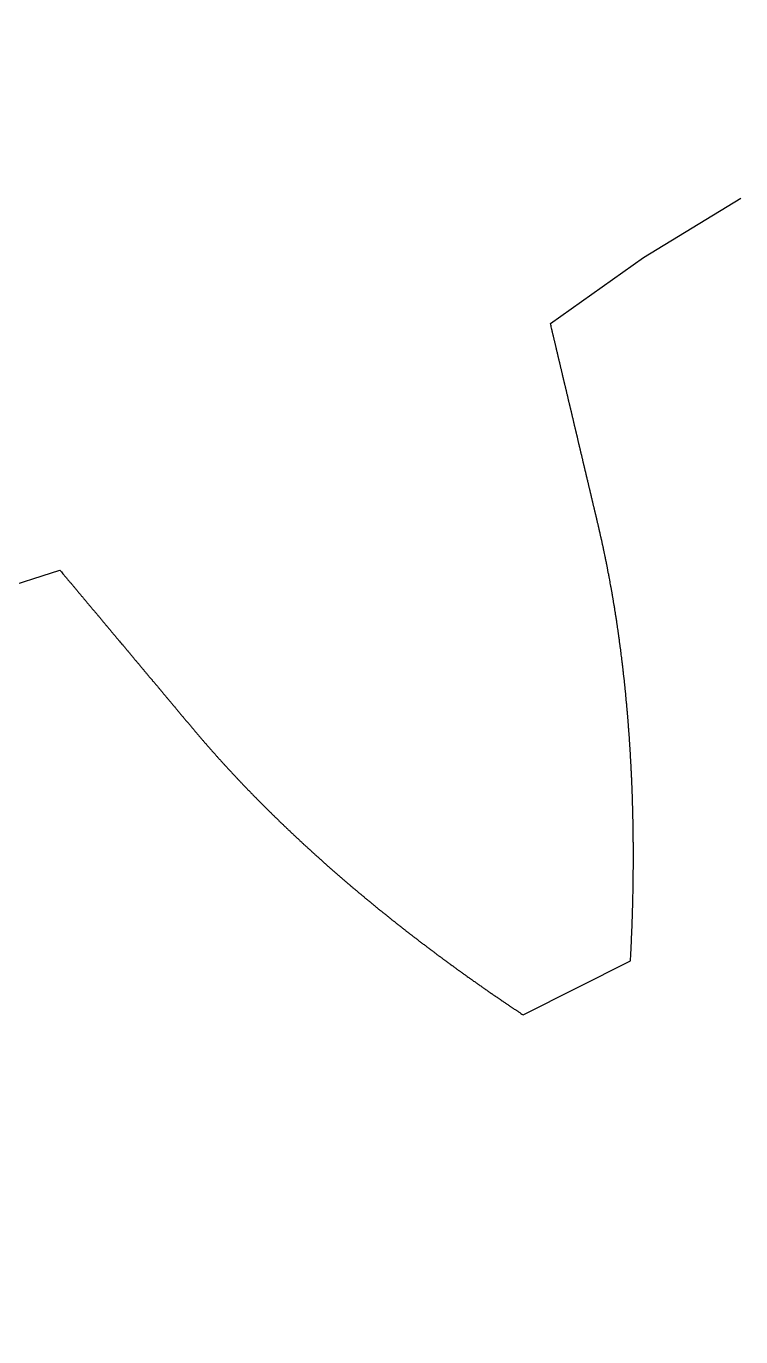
# Model space of a CAD drawing. Header units: millimetres. Extents: x -99 to 99, y -114 to 99.
# Drawn here: x 25.06 to 39.79, y -79.68 to -52.67 of the extents above; entities that cross this region are included whole.
import ezdxf

# ---------------------------------------------------------------- set-up
doc = ezdxf.new("R2010")
doc.units = ezdxf.units.MM

msp = doc.modelspace()

# ---------------------------------------------------------------- linework, layer by layer
at = {"color": 7, "linetype": 'Continuous', "lineweight": 25}
for p, q in [((37.779, -57.44), (39.787, -56.219)), ((35.863, -58.8), (37.779, -57.44)), ((23.514, -64.604), (25.749, -63.879)), ((35.297, -73.044), (37.513, -71.931))]:
    msp.add_line(p, q, dxfattribs=at)
msp.add_circle((0, 0), 99, dxfattribs=at)
for points, knots in [([(37.513, -71.931), (37.514, -71.895), (37.516, -71.859), (37.518, -71.823), (37.519, -71.815), (37.519, -71.799), (37.521, -71.776), (37.522, -71.76), (37.522, -71.752), (37.523, -71.728), (37.524, -71.704), (37.525, -71.68), (37.526, -71.672), (37.527, -71.656), (37.528, -71.632), (37.529, -71.616), (37.529, -71.608), (37.53, -71.584), (37.531, -71.561), (37.532, -71.537), (37.533, -71.529), (37.533, -71.513), (37.534, -71.489), (37.535, -71.473), (37.535, -71.465), (37.536, -71.441), (37.537, -71.418), (37.538, -71.394), (37.539, -71.386), (37.539, -71.37), (37.54, -71.346), (37.541, -71.33), (37.541, -71.322), (37.542, -71.298), (37.543, -71.275), (37.544, -71.251), (37.544, -71.243), (37.545, -71.227), (37.546, -71.203), (37.546, -71.187), (37.547, -71.179), (37.548, -71.156), (37.548, -71.132), (37.549, -71.108), (37.55, -71.1), (37.55, -71.084), (37.551, -71.061), (37.551, -71.045), (37.552, -71.037), (37.552, -71.013), (37.553, -70.989), (37.554, -70.966), (37.554, -70.958), (37.555, -70.942), (37.555, -70.918), (37.556, -70.903), (37.556, -70.895), (37.557, -70.871), (37.557, -70.847), (37.558, -70.824), (37.558, -70.816), (37.559, -70.8), (37.559, -70.776), (37.56, -70.76), (37.56, -70.752), (37.56, -70.729), (37.561, -70.705), (37.562, -70.681), (37.562, -70.674), (37.562, -70.658), (37.563, -70.634), (37.563, -70.618), (37.563, -70.611), (37.564, -70.587), (37.564, -70.563), (37.565, -70.54), (37.565, -70.532), (37.565, -70.516), (37.566, -70.492), (37.566, -70.477), (37.566, -70.469), (37.567, -70.445), (37.567, -70.422), (37.567, -70.398), (37.567, -70.39), (37.568, -70.374), (37.568, -70.351), (37.568, -70.335), (37.568, -70.327), (37.569, -70.304), (37.569, -70.28), (37.569, -70.257), (37.569, -70.249), (37.57, -70.233), (37.57, -70.21), (37.57, -70.194), (37.57, -70.186), (37.57, -70.163), (37.571, -70.139), (37.571, -70.115), (37.571, -70.108), (37.571, -70.092), (37.571, -70.068), (37.571, -70.053), (37.572, -70.045), (37.572, -70.021), (37.572, -69.998), (37.572, -69.974), (37.572, -69.967), (37.572, -69.951), (37.572, -69.928), (37.572, -69.912), (37.572, -69.904), (37.572, -69.881), (37.572, -69.857), (37.572, -69.834), (37.572, -69.826), (37.572, -69.81), (37.573, -69.787), (37.572, -69.771), (37.572, -69.763), (37.572, -69.74), (37.572, -69.717), (37.572, -69.693), (37.572, -69.685), (37.572, -69.67), (37.572, -69.646), (37.572, -69.631), (37.572, -69.623), (37.572, -69.6), (37.572, -69.576), (37.572, -69.553), (37.572, -69.545), (37.572, -69.53), (37.572, -69.506), (37.571, -69.491), (37.571, -69.483), (37.571, -69.459), (37.571, -69.436), (37.571, -69.413), (37.571, -69.405), (37.571, -69.389), (37.57, -69.366), (37.57, -69.351), (37.57, -69.343), (37.57, -69.32), (37.569, -69.296), (37.569, -69.273), (37.569, -69.265), (37.569, -69.25), (37.569, -69.226), (37.568, -69.211), (37.568, -69.203), (37.568, -69.18), (37.567, -69.157), (37.567, -69.133), (37.567, -69.126), (37.567, -69.11), (37.566, -69.087), (37.566, -69.071), (37.566, -69.064), (37.565, -69.04), (37.565, -69.017), (37.564, -68.994), (37.564, -68.986), (37.564, -68.971), (37.563, -68.947), (37.563, -68.932), (37.563, -68.924), (37.562, -68.901), (37.562, -68.878), (37.561, -68.855), (37.561, -68.847), (37.561, -68.832), (37.56, -68.808), (37.56, -68.793), (37.559, -68.785), (37.559, -68.762), (37.558, -68.739), (37.557, -68.716), (37.557, -68.708), (37.557, -68.693), (37.556, -68.669), (37.556, -68.654), (37.555, -68.646), (37.555, -68.623), (37.554, -68.6), (37.553, -68.577), (37.553, -68.569), (37.552, -68.554), (37.552, -68.531), (37.551, -68.515), (37.551, -68.508), (37.55, -68.485), (37.549, -68.462), (37.548, -68.439), (37.548, -68.431), (37.547, -68.415), (37.547, -68.392), (37.546, -68.377), (37.546, -68.369), (37.545, -68.346), (37.544, -68.323), (37.543, -68.3), (37.543, -68.293), (37.542, -68.277), (37.541, -68.254), (37.54, -68.239), (37.54, -68.231), (37.539, -68.208), (37.538, -68.185), (37.537, -68.162), (37.537, -68.155), (37.536, -68.139), (37.535, -68.116), (37.534, -68.101), (37.534, -68.093), (37.533, -68.07), (37.532, -68.047), (37.531, -68.025), (37.53, -68.017), (37.529, -68.002), (37.528, -67.979), (37.528, -67.963), (37.527, -67.956), (37.526, -67.933), (37.525, -67.91), (37.524, -67.887), (37.523, -67.879), (37.522, -67.864), (37.521, -67.841), (37.52, -67.826), (37.52, -67.818), (37.519, -67.796), (37.517, -67.773), (37.516, -67.75), (37.516, -67.742), (37.515, -67.727), (37.513, -67.704), (37.513, -67.689), (37.512, -67.681), (37.511, -67.658), (37.509, -67.636), (37.508, -67.613), (37.508, -67.605), (37.507, -67.59), (37.505, -67.567), (37.504, -67.552), (37.504, -67.544), (37.502, -67.522), (37.501, -67.499), (37.499, -67.476), (37.499, -67.468), (37.498, -67.453), (37.496, -67.43), (37.495, -67.415), (37.495, -67.408), (37.493, -67.385), (37.492, -67.362), (37.49, -67.34), (37.49, -67.332), (37.489, -67.317), (37.487, -67.294), (37.486, -67.279), (37.485, -67.271), (37.484, -67.249), (37.482, -67.226), (37.48, -67.203), (37.48, -67.196), (37.479, -67.181), (37.477, -67.158), (37.476, -67.143), (37.475, -67.135), (37.474, -67.113), (37.472, -67.09), (37.47, -67.067), (37.47, -67.06), (37.468, -67.045), (37.467, -67.022), (37.465, -67.007), (37.465, -66.999), (37.463, -66.977), (37.461, -66.954), (37.459, -66.932), (37.459, -66.924), (37.457, -66.909), (37.456, -66.886), (37.454, -66.871), (37.454, -66.864), (37.452, -66.841), (37.45, -66.819), (37.448, -66.796), (37.447, -66.789), (37.446, -66.774), (37.444, -66.751), (37.443, -66.736), (37.442, -66.729), (37.44, -66.706), (37.438, -66.683), (37.436, -66.661), (37.435, -66.653), (37.434, -66.638), (37.432, -66.616), (37.43, -66.601), (37.43, -66.593), (37.428, -66.571), (37.425, -66.549), (37.423, -66.526), (37.423, -66.519), (37.421, -66.504), (37.419, -66.481), (37.418, -66.466), (37.417, -66.459), (37.415, -66.436), (37.412, -66.414), (37.41, -66.391), (37.409, -66.384), (37.408, -66.369), (37.406, -66.347), (37.404, -66.332), (37.403, -66.324), (37.401, -66.302), (37.399, -66.279), (37.397, -66.257), (37.396, -66.25), (37.394, -66.235), (37.392, -66.212), (37.39, -66.197), (37.389, -66.19), (37.387, -66.168), (37.385, -66.145), (37.382, -66.123), (37.381, -66.116), (37.38, -66.101), (37.377, -66.078), (37.376, -66.063), (37.375, -66.056), (37.372, -66.034), (37.37, -66.011), (37.367, -65.989), (37.367, -65.982), (37.365, -65.967), (37.362, -65.945), (37.361, -65.93), (37.36, -65.922), (37.357, -65.9), (37.355, -65.878), (37.352, -65.856), (37.351, -65.848), (37.349, -65.833), (37.347, -65.811), (37.345, -65.796), (37.344, -65.789), (37.341, -65.767), (37.339, -65.745), (37.336, -65.722), (37.335, -65.715), (37.333, -65.7), (37.331, -65.678), (37.329, -65.663), (37.328, -65.656), (37.325, -65.634), (37.322, -65.612), (37.319, -65.59), (37.319, -65.582), (37.317, -65.567), (37.314, -65.545), (37.312, -65.531), (37.311, -65.523), (37.308, -65.501), (37.305, -65.479), (37.302, -65.457), (37.301, -65.45), (37.299, -65.435), (37.296, -65.413), (37.294, -65.398), (37.293, -65.391), (37.29, -65.369), (37.288, -65.347), (37.285, -65.325), (37.284, -65.317), (37.282, -65.303), (37.278, -65.281), (37.276, -65.266), (37.275, -65.259), (37.272, -65.237), (37.269, -65.215), (37.266, -65.193), (37.265, -65.185), (37.263, -65.171), (37.26, -65.149), (37.258, -65.134), (37.257, -65.127), (37.254, -65.105), (37.25, -65.083), (37.247, -65.061), (37.246, -65.054), (37.244, -65.039), (37.241, -65.017), (37.239, -65.002), (37.237, -64.995), (37.234, -64.973), (37.231, -64.951), (37.228, -64.929), (37.227, -64.922), (37.224, -64.908), (37.221, -64.886), (37.219, -64.871), (37.218, -64.864), (37.214, -64.842), (37.211, -64.82), (37.207, -64.798), (37.206, -64.791), (37.204, -64.777), (37.201, -64.755), (37.198, -64.74), (37.197, -64.733), (37.194, -64.711), (37.19, -64.689), (37.187, -64.668), (37.185, -64.66), (37.183, -64.646), (37.18, -64.624), (37.177, -64.61), (37.176, -64.602), (37.172, -64.581), (37.169, -64.559), (37.165, -64.537), (37.164, -64.53), (37.162, -64.515), (37.158, -64.494), (37.155, -64.479), (37.154, -64.472), (37.151, -64.45), (37.147, -64.429), (37.143, -64.407), (37.142, -64.4), (37.139, -64.385), (37.136, -64.364), (37.133, -64.349), (37.132, -64.342), (37.128, -64.32), (37.124, -64.299), (37.12, -64.277), (37.119, -64.27), (37.117, -64.256), (37.113, -64.234), (37.11, -64.22), (37.109, -64.212), (37.105, -64.191), (37.101, -64.169), (37.097, -64.148), (37.096, -64.141), (37.093, -64.126), (37.089, -64.105), (37.087, -64.09), (37.085, -64.083), (37.081, -64.062), (37.077, -64.04), (37.073, -64.019), (37.072, -64.011), (37.069, -63.997), (37.065, -63.976), (37.062, -63.961), (37.061, -63.954), (37.057, -63.933), (37.053, -63.911), (37.049, -63.89), (37.047, -63.883), (37.044, -63.868), (37.04, -63.847), (37.037, -63.833), (37.036, -63.826), (37.032, -63.804), (37.028, -63.783), (37.023, -63.761), (37.022, -63.754), (37.019, -63.74), (37.015, -63.719), (37.012, -63.704), (37.01, -63.697), (37.006, -63.676), (37.002, -63.655), (36.997, -63.633), (36.996, -63.626), (36.993, -63.612), (36.989, -63.591), (36.986, -63.577), (36.984, -63.569), (36.98, -63.548), (36.975, -63.527), (36.971, -63.506), (36.969, -63.499), (36.966, -63.484), (36.962, -63.463), (36.959, -63.449), (36.957, -63.442), (36.953, -63.421), (36.948, -63.4), (36.944, -63.378), (36.942, -63.371), (36.939, -63.357), (36.934, -63.336), (36.931, -63.322), (36.93, -63.315), (36.925, -63.294), (36.92, -63.273), (36.916, -63.251), (36.914, -63.244), (36.911, -63.23), (36.906, -63.209), (36.903, -63.195), (36.901, -63.188), (36.897, -63.167), (36.892, -63.146), (36.887, -63.125), (36.885, -63.118), (36.882, -63.104), (36.877, -63.083), (36.874, -63.069), (36.872, -63.062), (36.868, -63.041), (36.863, -63.02), (36.858, -62.999), (36.856, -62.992), (36.853, -62.978), (36.848, -62.957), (36.845, -62.943), (36.843, -62.936), (36.838, -62.915), (36.833, -62.894), (36.828, -62.873), (36.826, -62.866), (36.823, -62.852), (36.818, -62.831), (36.815, -62.817), (36.813, -62.81), (36.808, -62.789), (36.803, -62.768), (36.798, -62.747), (36.796, -62.74), (36.793, -62.726), (36.788, -62.705), (36.785, -62.691), (36.783, -62.684), (36.778, -62.663), (36.773, -62.642), (36.768, -62.621), (36.767, -62.614), (36.763, -62.6), (36.758, -62.579), (36.755, -62.565), (36.753, -62.558), (36.748, -62.537), (36.743, -62.516), (36.738, -62.495), (36.737, -62.488), (36.733, -62.474), (36.728, -62.453), (36.725, -62.439), (36.723, -62.432), (36.718, -62.411), (36.713, -62.39), (36.709, -62.369), (36.707, -62.362), (36.704, -62.348), (36.699, -62.327), (36.695, -62.313), (36.694, -62.306), (36.689, -62.285), (36.684, -62.264), (36.679, -62.243), (36.677, -62.236), (36.674, -62.222), (36.669, -62.201), (36.665, -62.187), (36.664, -62.18), (36.659, -62.159), (36.654, -62.138), (36.649, -62.117), (36.647, -62.11), (36.644, -62.096), (36.639, -62.075), (36.635, -62.061), (36.634, -62.054), (36.629, -62.033), (36.624, -62.012), (36.619, -61.991), (36.617, -61.984), (36.614, -61.97), (36.609, -61.949), (36.606, -61.935), (36.604, -61.928), (36.599, -61.907), (36.594, -61.886), (36.589, -61.864), (36.587, -61.857), (36.584, -61.843), (36.579, -61.822), (36.576, -61.808), (36.574, -61.801), (36.569, -61.78), (36.564, -61.759), (36.559, -61.738), (36.557, -61.731), (36.554, -61.717), (36.549, -61.696), (36.546, -61.682), (36.544, -61.675), (36.539, -61.654), (36.534, -61.633), (36.529, -61.612), (36.528, -61.605), (36.524, -61.591), (36.519, -61.57), (36.516, -61.556), (36.514, -61.549), (36.509, -61.528), (36.504, -61.507), (36.499, -61.486), (36.498, -61.479), (36.494, -61.465), (36.489, -61.444), (36.486, -61.43), (36.484, -61.423), (36.479, -61.402), (36.474, -61.381), (36.469, -61.36), (36.468, -61.353), (36.464, -61.339), (36.459, -61.318), (36.456, -61.304), (36.454, -61.297), (36.449, -61.276), (36.445, -61.255), (36.44, -61.234), (36.438, -61.227), (36.435, -61.213), (36.43, -61.192), (36.426, -61.178), (36.425, -61.171), (36.42, -61.15), (36.415, -61.129), (36.41, -61.108), (36.408, -61.101), (36.405, -61.086), (36.4, -61.065), (36.396, -61.051), (36.395, -61.044), (36.39, -61.023), (36.385, -61.002), (36.38, -60.981), (36.378, -60.974), (36.375, -60.96), (36.37, -60.939), (36.366, -60.925), (36.365, -60.918), (36.36, -60.897), (36.355, -60.876), (36.35, -60.855), (36.348, -60.848), (36.345, -60.834), (36.34, -60.813), (36.336, -60.799), (36.335, -60.792), (36.33, -60.771), (36.325, -60.75), (36.32, -60.729), (36.318, -60.722), (36.315, -60.708), (36.31, -60.687), (36.307, -60.673), (36.305, -60.666), (36.3, -60.645), (36.295, -60.623), (36.29, -60.602), (36.288, -60.595), (36.285, -60.581), (36.28, -60.56), (36.277, -60.546), (36.275, -60.539), (36.27, -60.518), (36.265, -60.497), (36.26, -60.476), (36.258, -60.469), (36.255, -60.455), (36.25, -60.434), (36.247, -60.42), (36.245, -60.413), (36.24, -60.392), (36.235, -60.371), (36.23, -60.35), (36.228, -60.343), (36.225, -60.329), (36.22, -60.308), (36.217, -60.294), (36.215, -60.287), (36.21, -60.266), (36.205, -60.244), (36.2, -60.223), (36.198, -60.216), (36.195, -60.202), (36.19, -60.181), (36.187, -60.167), (36.185, -60.16), (36.18, -60.139), (36.175, -60.118), (36.17, -60.097), (36.168, -60.09), (36.165, -60.076), (36.16, -60.055), (36.157, -60.041), (36.155, -60.034), (36.15, -60.013), (36.145, -59.992), (36.14, -59.971), (36.138, -59.964), (36.135, -59.95), (36.13, -59.928), (36.127, -59.914), (36.125, -59.907), (36.12, -59.886), (36.115, -59.865), (36.11, -59.844), (36.109, -59.837), (36.105, -59.823), (36.1, -59.802), (36.097, -59.788), (36.095, -59.781), (36.09, -59.76), (36.085, -59.739), (36.08, -59.718), (36.079, -59.711), (36.075, -59.697), (36.07, -59.676), (36.067, -59.661), (36.065, -59.654), (36.06, -59.633), (36.055, -59.612), (36.05, -59.591), (36.049, -59.584), (36.045, -59.57), (36.04, -59.549), (36.037, -59.535), (36.035, -59.528), (36.03, -59.507), (36.025, -59.486), (36.02, -59.465), (36.019, -59.458), (36.015, -59.444), (36.01, -59.423), (36.007, -59.408), (36.005, -59.401), (36, -59.38), (35.995, -59.359), (35.99, -59.338), (35.989, -59.331), (35.985, -59.317), (35.98, -59.296), (35.977, -59.282), (35.975, -59.275), (35.97, -59.254), (35.965, -59.233), (35.96, -59.212), (35.959, -59.205), (35.955, -59.191), (35.95, -59.169), (35.947, -59.155), (35.945, -59.148), (35.94, -59.127), (35.935, -59.106), (35.93, -59.085), (35.929, -59.078), (35.925, -59.064), (35.92, -59.043), (35.917, -59.029), (35.915, -59.022), (35.91, -59.001), (35.905, -58.98), (35.9, -58.958), (35.899, -58.951), (35.895, -58.937), (35.89, -58.916), (35.887, -58.902), (35.885, -58.895), (35.878, -58.863), (35.87, -58.832), (35.863, -58.8)], [0, 0, 0, 0, 0.008107, 0.008107, 0.008107, 0.009907, 0.011708, 0.013508, 0.013508, 0.013508, 0.018904, 0.018904, 0.018904, 0.020702, 0.022499, 0.024297, 0.024297, 0.024297, 0.029685, 0.029685, 0.029685, 0.03148, 0.033275, 0.035069, 0.035069, 0.035069, 0.040449, 0.040449, 0.040449, 0.042241, 0.044033, 0.045825, 0.045825, 0.045825, 0.051197, 0.051197, 0.051197, 0.052986, 0.054776, 0.056565, 0.056565, 0.056565, 0.061928, 0.061928, 0.061928, 0.063715, 0.065501, 0.067288, 0.067288, 0.067288, 0.072643, 0.072643, 0.072643, 0.074427, 0.07621, 0.077994, 0.077994, 0.077994, 0.083341, 0.083341, 0.083341, 0.085122, 0.086903, 0.088684, 0.088684, 0.088684, 0.094023, 0.094023, 0.094023, 0.095801, 0.097579, 0.099358, 0.099358, 0.099358, 0.104688, 0.104688, 0.104688, 0.106464, 0.108239, 0.110015, 0.110015, 0.110015, 0.115337, 0.115337, 0.115337, 0.11711, 0.118882, 0.120655, 0.120655, 0.120655, 0.125969, 0.125969, 0.125969, 0.127739, 0.129509, 0.131279, 0.131279, 0.131279, 0.136585, 0.136585, 0.136585, 0.138352, 0.140119, 0.141886, 0.141886, 0.141886, 0.147184, 0.147184, 0.147184, 0.148948, 0.150713, 0.152477, 0.152477, 0.152477, 0.157767, 0.157767, 0.157767, 0.159528, 0.16129, 0.163052, 0.163052, 0.163052, 0.168333, 0.168333, 0.168333, 0.170092, 0.171851, 0.17361, 0.17361, 0.17361, 0.178883, 0.178883, 0.178883, 0.180639, 0.182395, 0.184151, 0.184151, 0.184151, 0.189416, 0.189416, 0.189416, 0.191169, 0.192923, 0.194676, 0.194676, 0.194676, 0.199933, 0.199933, 0.199933, 0.201683, 0.203434, 0.205185, 0.205185, 0.205185, 0.210433, 0.210433, 0.210433, 0.212181, 0.213929, 0.215677, 0.215677, 0.215677, 0.220916, 0.220916, 0.220916, 0.222662, 0.224407, 0.226152, 0.226152, 0.226152, 0.231384, 0.231384, 0.231384, 0.233126, 0.234869, 0.236611, 0.236611, 0.236611, 0.241834, 0.241834, 0.241834, 0.243574, 0.245314, 0.247053, 0.247053, 0.247053, 0.252268, 0.252268, 0.252268, 0.254005, 0.255742, 0.257479, 0.257479, 0.257479, 0.262686, 0.262686, 0.262686, 0.26442, 0.266155, 0.267889, 0.267889, 0.267889, 0.273087, 0.273087, 0.273087, 0.274819, 0.27655, 0.278282, 0.278282, 0.278282, 0.283472, 0.283472, 0.283472, 0.285201, 0.286929, 0.288658, 0.288658, 0.288658, 0.29384, 0.29384, 0.29384, 0.295566, 0.297292, 0.299018, 0.299018, 0.299018, 0.304192, 0.304192, 0.304192, 0.305915, 0.307638, 0.309362, 0.309362, 0.309362, 0.314527, 0.314527, 0.314527, 0.316247, 0.317968, 0.319688, 0.319688, 0.319688, 0.324846, 0.324846, 0.324846, 0.326563, 0.328281, 0.329999, 0.329999, 0.329999, 0.335148, 0.335148, 0.335148, 0.336863, 0.338578, 0.340293, 0.340293, 0.340293, 0.345434, 0.345434, 0.345434, 0.347146, 0.348858, 0.35057, 0.35057, 0.35057, 0.355703, 0.355703, 0.355703, 0.357412, 0.359122, 0.360831, 0.360831, 0.360831, 0.365955, 0.365955, 0.365955, 0.367662, 0.369369, 0.371076, 0.371076, 0.371076, 0.376192, 0.376192, 0.376192, 0.377895, 0.379599, 0.381303, 0.381303, 0.381303, 0.386411, 0.386411, 0.386411, 0.388112, 0.389814, 0.391515, 0.391515, 0.391515, 0.396614, 0.396614, 0.396614, 0.398313, 0.400011, 0.40171, 0.40171, 0.40171, 0.406801, 0.406801, 0.406801, 0.408497, 0.410192, 0.411888, 0.411888, 0.411888, 0.416971, 0.416971, 0.416971, 0.418664, 0.420357, 0.42205, 0.42205, 0.42205, 0.427125, 0.427125, 0.427125, 0.428815, 0.430505, 0.432195, 0.432195, 0.432195, 0.437262, 0.437262, 0.437262, 0.438949, 0.440637, 0.442324, 0.442324, 0.442324, 0.447383, 0.447383, 0.447383, 0.449067, 0.450752, 0.452437, 0.452437, 0.452437, 0.457487, 0.457487, 0.457487, 0.459169, 0.460851, 0.462533, 0.462533, 0.462533, 0.467574, 0.467574, 0.467574, 0.469254, 0.470933, 0.472612, 0.472612, 0.472612, 0.477646, 0.477646, 0.477646, 0.479322, 0.480998, 0.482675, 0.482675, 0.482675, 0.4877, 0.4877, 0.4877, 0.489374, 0.491048, 0.492721, 0.492721, 0.492721, 0.497738, 0.497738, 0.497738, 0.499409, 0.50108, 0.502751, 0.502751, 0.502751, 0.50776, 0.50776, 0.50776, 0.509428, 0.511096, 0.512765, 0.512765, 0.512765, 0.517765, 0.517765, 0.517765, 0.519431, 0.521096, 0.522761, 0.522761, 0.522761, 0.527754, 0.527754, 0.527754, 0.529416, 0.531079, 0.532742, 0.532742, 0.532742, 0.537726, 0.537726, 0.537726, 0.539386, 0.541046, 0.542706, 0.542706, 0.542706, 0.547681, 0.547681, 0.547681, 0.549339, 0.550996, 0.552653, 0.552653, 0.552653, 0.557621, 0.557621, 0.557621, 0.559275, 0.560929, 0.562584, 0.562584, 0.562584, 0.567543, 0.567543, 0.567543, 0.569195, 0.570847, 0.572498, 0.572498, 0.572498, 0.577449, 0.577449, 0.577449, 0.579098, 0.580747, 0.582396, 0.582396, 0.582396, 0.587339, 0.587339, 0.587339, 0.588985, 0.590631, 0.592278, 0.592278, 0.592278, 0.597212, 0.597212, 0.597212, 0.598855, 0.600499, 0.602142, 0.602142, 0.602142, 0.607069, 0.607069, 0.607069, 0.608709, 0.61035, 0.611991, 0.611991, 0.611991, 0.616909, 0.616909, 0.616909, 0.618547, 0.620185, 0.621823, 0.621823, 0.621823, 0.626732, 0.626732, 0.626732, 0.628368, 0.630003, 0.631638, 0.631638, 0.631638, 0.636539, 0.636539, 0.636539, 0.638172, 0.639804, 0.641437, 0.641437, 0.641437, 0.64633, 0.64633, 0.64633, 0.64796, 0.649589, 0.651219, 0.651219, 0.651219, 0.656104, 0.656104, 0.656104, 0.657731, 0.659358, 0.660985, 0.660985, 0.660985, 0.665862, 0.665862, 0.665862, 0.667486, 0.66911, 0.670734, 0.670734, 0.670734, 0.675603, 0.675603, 0.675603, 0.677225, 0.678847, 0.68047, 0.68047, 0.68047, 0.685335, 0.685335, 0.685335, 0.686956, 0.688578, 0.6902, 0.6902, 0.6902, 0.695066, 0.695066, 0.695066, 0.696688, 0.69831, 0.699932, 0.699932, 0.699932, 0.704799, 0.704799, 0.704799, 0.706421, 0.708043, 0.709666, 0.709666, 0.709666, 0.714533, 0.714533, 0.714533, 0.716156, 0.717778, 0.719401, 0.719401, 0.719401, 0.724269, 0.724269, 0.724269, 0.725892, 0.727515, 0.729138, 0.729138, 0.729138, 0.734007, 0.734007, 0.734007, 0.73563, 0.737253, 0.738876, 0.738876, 0.738876, 0.743746, 0.743746, 0.743746, 0.745369, 0.746993, 0.748616, 0.748616, 0.748616, 0.753486, 0.753486, 0.753486, 0.75511, 0.756734, 0.758357, 0.758357, 0.758357, 0.763229, 0.763229, 0.763229, 0.764853, 0.766477, 0.768101, 0.768101, 0.768101, 0.772973, 0.772973, 0.772973, 0.774597, 0.776221, 0.777845, 0.777845, 0.777845, 0.782718, 0.782718, 0.782718, 0.784343, 0.785967, 0.787592, 0.787592, 0.787592, 0.792466, 0.792466, 0.792466, 0.79409, 0.795715, 0.79734, 0.79734, 0.79734, 0.802215, 0.802215, 0.802215, 0.80384, 0.805465, 0.80709, 0.80709, 0.80709, 0.811965, 0.811965, 0.811965, 0.81359, 0.815216, 0.816841, 0.816841, 0.816841, 0.821717, 0.821717, 0.821717, 0.823343, 0.824969, 0.826594, 0.826594, 0.826594, 0.831471, 0.831471, 0.831471, 0.833097, 0.834723, 0.836349, 0.836349, 0.836349, 0.841227, 0.841227, 0.841227, 0.842853, 0.844479, 0.846105, 0.846105, 0.846105, 0.850984, 0.850984, 0.850984, 0.852611, 0.854237, 0.855863, 0.855863, 0.855863, 0.860743, 0.860743, 0.860743, 0.86237, 0.863997, 0.865623, 0.865623, 0.865623, 0.870504, 0.870504, 0.870504, 0.872131, 0.873758, 0.875385, 0.875385, 0.875385, 0.880266, 0.880266, 0.880266, 0.881894, 0.883521, 0.885148, 0.885148, 0.885148, 0.89003, 0.89003, 0.89003, 0.891658, 0.893286, 0.894913, 0.894913, 0.894913, 0.899796, 0.899796, 0.899796, 0.901424, 0.903052, 0.90468, 0.90468, 0.90468, 0.909564, 0.909564, 0.909564, 0.911192, 0.91282, 0.914449, 0.914449, 0.914449, 0.919333, 0.919333, 0.919333, 0.920962, 0.92259, 0.924219, 0.924219, 0.924219, 0.929105, 0.929105, 0.929105, 0.930733, 0.932362, 0.933991, 0.933991, 0.933991, 0.938878, 0.938878, 0.938878, 0.940507, 0.942136, 0.943765, 0.943765, 0.943765, 0.948653, 0.948653, 0.948653, 0.950282, 0.951911, 0.953541, 0.953541, 0.953541, 0.958429, 0.958429, 0.958429, 0.960059, 0.961688, 0.963318, 0.963318, 0.963318, 0.968208, 0.968208, 0.968208, 0.969838, 0.971467, 0.973097, 0.973097, 0.973097, 0.977988, 0.977988, 0.977988, 0.979618, 0.981248, 0.982879, 0.982879, 0.982879, 0.98777, 0.98777, 0.98777, 0.989401, 0.991031, 0.992662, 0.992662, 0.992662, 1, 1, 1, 1]), ([(25.749, -63.879), (25.77, -63.904), (25.791, -63.929), (25.812, -63.954), (25.817, -63.96), (25.826, -63.971), (25.84, -63.987), (25.849, -63.998), (25.854, -64.004), (25.868, -64.021), (25.882, -64.037), (25.896, -64.054), (25.9, -64.059), (25.91, -64.07), (25.923, -64.087), (25.933, -64.098), (25.937, -64.104), (25.951, -64.12), (25.965, -64.137), (25.979, -64.153), (25.984, -64.159), (25.993, -64.17), (26.007, -64.187), (26.016, -64.198), (26.021, -64.203), (26.035, -64.22), (26.049, -64.236), (26.063, -64.253), (26.067, -64.259), (26.077, -64.27), (26.091, -64.286), (26.1, -64.297), (26.105, -64.303), (26.119, -64.32), (26.132, -64.336), (26.146, -64.353), (26.151, -64.358), (26.16, -64.369), (26.174, -64.386), (26.184, -64.397), (26.188, -64.403), (26.202, -64.419), (26.216, -64.436), (26.23, -64.452), (26.235, -64.458), (26.244, -64.469), (26.258, -64.486), (26.267, -64.497), (26.272, -64.502), (26.286, -64.519), (26.3, -64.535), (26.314, -64.552), (26.318, -64.557), (26.327, -64.569), (26.341, -64.585), (26.351, -64.596), (26.355, -64.602), (26.369, -64.618), (26.383, -64.635), (26.397, -64.651), (26.402, -64.657), (26.411, -64.668), (26.425, -64.685), (26.434, -64.696), (26.439, -64.701), (26.453, -64.718), (26.467, -64.734), (26.481, -64.751), (26.485, -64.757), (26.495, -64.768), (26.508, -64.784), (26.518, -64.795), (26.522, -64.801), (26.536, -64.817), (26.55, -64.834), (26.564, -64.851), (26.569, -64.856), (26.578, -64.867), (26.592, -64.884), (26.601, -64.895), (26.606, -64.9), (26.62, -64.917), (26.634, -64.933), (26.648, -64.95), (26.652, -64.956), (26.662, -64.967), (26.675, -64.983), (26.685, -64.994), (26.689, -65), (26.703, -65.016), (26.717, -65.033), (26.731, -65.05), (26.736, -65.055), (26.745, -65.066), (26.759, -65.083), (26.768, -65.094), (26.773, -65.099), (26.787, -65.116), (26.801, -65.132), (26.815, -65.149), (26.819, -65.155), (26.829, -65.166), (26.842, -65.182), (26.852, -65.193), (26.856, -65.199), (26.87, -65.215), (26.884, -65.232), (26.898, -65.249), (26.903, -65.254), (26.912, -65.265), (26.926, -65.282), (26.935, -65.293), (26.94, -65.298), (26.954, -65.315), (26.968, -65.331), (26.982, -65.348), (26.986, -65.353), (26.995, -65.365), (27.009, -65.381), (27.019, -65.392), (27.023, -65.398), (27.037, -65.414), (27.051, -65.431), (27.065, -65.447), (27.07, -65.453), (27.079, -65.464), (27.093, -65.481), (27.102, -65.492), (27.107, -65.497), (27.121, -65.514), (27.134, -65.53), (27.148, -65.547), (27.153, -65.552), (27.162, -65.563), (27.176, -65.58), (27.185, -65.591), (27.19, -65.596), (27.204, -65.613), (27.218, -65.63), (27.232, -65.646), (27.236, -65.652), (27.246, -65.663), (27.26, -65.679), (27.269, -65.69), (27.273, -65.696), (27.287, -65.712), (27.301, -65.729), (27.315, -65.746), (27.32, -65.751), (27.329, -65.762), (27.343, -65.779), (27.352, -65.79), (27.357, -65.795), (27.371, -65.812), (27.385, -65.828), (27.399, -65.845), (27.403, -65.85), (27.412, -65.861), (27.426, -65.878), (27.436, -65.889), (27.44, -65.895), (27.454, -65.911), (27.468, -65.928), (27.482, -65.944), (27.486, -65.95), (27.496, -65.961), (27.51, -65.977), (27.519, -65.988), (27.524, -65.994), (27.537, -66.01), (27.551, -66.027), (27.565, -66.044), (27.57, -66.049), (27.579, -66.06), (27.593, -66.077), (27.602, -66.088), (27.607, -66.093), (27.621, -66.11), (27.635, -66.126), (27.649, -66.143), (27.653, -66.148), (27.662, -66.159), (27.676, -66.176), (27.686, -66.187), (27.69, -66.193), (27.704, -66.209), (27.718, -66.226), (27.732, -66.242), (27.736, -66.248), (27.746, -66.259), (27.76, -66.275), (27.769, -66.286), (27.773, -66.292), (27.787, -66.308), (27.801, -66.325), (27.815, -66.341), (27.82, -66.347), (27.829, -66.358), (27.843, -66.375), (27.852, -66.386), (27.857, -66.391), (27.871, -66.408), (27.885, -66.424), (27.898, -66.441), (27.903, -66.446), (27.912, -66.457), (27.926, -66.474), (27.935, -66.485), (27.94, -66.49), (27.954, -66.507), (27.968, -66.523), (27.982, -66.54), (27.986, -66.545), (27.996, -66.556), (28.009, -66.573), (28.019, -66.584), (28.023, -66.59), (28.037, -66.606), (28.051, -66.623), (28.065, -66.639), (28.07, -66.645), (28.079, -66.656), (28.093, -66.672), (28.102, -66.683), (28.107, -66.689), (28.12, -66.705), (28.134, -66.722), (28.148, -66.738), (28.153, -66.744), (28.162, -66.755), (28.176, -66.771), (28.185, -66.782), (28.19, -66.788), (28.204, -66.804), (28.218, -66.821), (28.231, -66.838), (28.236, -66.843), (28.245, -66.854), (28.259, -66.871), (28.268, -66.882), (28.273, -66.887), (28.287, -66.904), (28.301, -66.92), (28.315, -66.937), (28.319, -66.942), (28.329, -66.953), (28.342, -66.97), (28.352, -66.981), (28.356, -66.986), (28.37, -67.003), (28.384, -67.019), (28.398, -67.036), (28.402, -67.041), (28.412, -67.052), (28.426, -67.069), (28.435, -67.08), (28.439, -67.085), (28.453, -67.102), (28.467, -67.119), (28.481, -67.135), (28.486, -67.141), (28.495, -67.152), (28.509, -67.168), (28.518, -67.179), (28.523, -67.185), (28.537, -67.201), (28.551, -67.218), (28.564, -67.234), (28.569, -67.24), (28.578, -67.251), (28.592, -67.267), (28.602, -67.278), (28.606, -67.283), (28.62, -67.3), (28.635, -67.316), (28.649, -67.333), (28.653, -67.338), (28.663, -67.349), (28.677, -67.366), (28.686, -67.377), (28.691, -67.382), (28.705, -67.398), (28.719, -67.415), (28.733, -67.431), (28.738, -67.437), (28.748, -67.448), (28.762, -67.464), (28.771, -67.475), (28.776, -67.48), (28.79, -67.497), (28.805, -67.513), (28.819, -67.529), (28.824, -67.535), (28.833, -67.546), (28.848, -67.562), (28.857, -67.573), (28.862, -67.578), (28.876, -67.594), (28.891, -67.611), (28.905, -67.627), (28.91, -67.632), (28.92, -67.643), (28.934, -67.66), (28.944, -67.67), (28.948, -67.676), (28.963, -67.692), (28.977, -67.708), (28.992, -67.724), (28.997, -67.73), (29.007, -67.741), (29.021, -67.757), (29.031, -67.768), (29.036, -67.773), (29.05, -67.789), (29.065, -67.805), (29.08, -67.822), (29.084, -67.827), (29.094, -67.838), (29.109, -67.854), (29.119, -67.865), (29.124, -67.87), (29.138, -67.886), (29.153, -67.902), (29.168, -67.918), (29.173, -67.924), (29.183, -67.934), (29.197, -67.951), (29.207, -67.961), (29.212, -67.967), (29.227, -67.983), (29.242, -67.999), (29.257, -68.015), (29.262, -68.02), (29.272, -68.031), (29.287, -68.047), (29.297, -68.058), (29.302, -68.063), (29.316, -68.079), (29.331, -68.095), (29.346, -68.111), (29.351, -68.116), (29.361, -68.127), (29.376, -68.143), (29.386, -68.154), (29.391, -68.159), (29.406, -68.175), (29.422, -68.191), (29.437, -68.207), (29.442, -68.212), (29.452, -68.223), (29.467, -68.239), (29.477, -68.249), (29.482, -68.255), (29.497, -68.27), (29.512, -68.286), (29.528, -68.302), (29.533, -68.308), (29.543, -68.318), (29.558, -68.334), (29.568, -68.345), (29.573, -68.35), (29.588, -68.366), (29.604, -68.382), (29.619, -68.398), (29.624, -68.403), (29.634, -68.413), (29.65, -68.429), (29.66, -68.44), (29.665, -68.445), (29.68, -68.461), (29.696, -68.477), (29.711, -68.492), (29.716, -68.498), (29.727, -68.508), (29.742, -68.524), (29.752, -68.535), (29.758, -68.54), (29.773, -68.556), (29.789, -68.571), (29.804, -68.587), (29.809, -68.592), (29.819, -68.603), (29.835, -68.619), (29.845, -68.629), (29.851, -68.634), (29.866, -68.65), (29.882, -68.666), (29.897, -68.681), (29.903, -68.687), (29.913, -68.697), (29.929, -68.713), (29.939, -68.723), (29.944, -68.728), (29.96, -68.744), (29.976, -68.76), (29.991, -68.775), (29.997, -68.781), (30.007, -68.791), (30.023, -68.807), (30.033, -68.817), (30.039, -68.822), (30.054, -68.838), (30.07, -68.854), (30.086, -68.869), (30.091, -68.874), (30.102, -68.885), (30.118, -68.9), (30.128, -68.911), (30.134, -68.916), (30.149, -68.931), (30.165, -68.947), (30.181, -68.963), (30.187, -68.968), (30.197, -68.978), (30.213, -68.994), (30.224, -69.004), (30.229, -69.009), (30.245, -69.025), (30.261, -69.04), (30.277, -69.056), (30.282, -69.061), (30.293, -69.071), (30.309, -69.087), (30.32, -69.097), (30.325, -69.102), (30.341, -69.118), (30.357, -69.133), (30.374, -69.149), (30.379, -69.154), (30.39, -69.164), (30.406, -69.179), (30.417, -69.19), (30.422, -69.195), (30.438, -69.21), (30.454, -69.226), (30.471, -69.241), (30.476, -69.246), (30.487, -69.256), (30.503, -69.272), (30.514, -69.282), (30.519, -69.287), (30.536, -69.303), (30.552, -69.318), (30.568, -69.333), (30.574, -69.338), (30.584, -69.349), (30.601, -69.364), (30.612, -69.374), (30.617, -69.379), (30.634, -69.395), (30.65, -69.41), (30.666, -69.425), (30.672, -69.43), (30.683, -69.441), (30.699, -69.456), (30.71, -69.466), (30.716, -69.471), (30.732, -69.486), (30.749, -69.502), (30.765, -69.517), (30.771, -69.522), (30.782, -69.532), (30.798, -69.547), (30.809, -69.558), (30.815, -69.563), (30.831, -69.578), (30.848, -69.593), (30.864, -69.608), (30.87, -69.613), (30.881, -69.623), (30.898, -69.639), (30.909, -69.649), (30.914, -69.654), (30.931, -69.669), (30.948, -69.684), (30.964, -69.699), (30.97, -69.704), (30.981, -69.714), (30.998, -69.73), (31.009, -69.74), (31.014, -69.745), (31.031, -69.76), (31.048, -69.775), (31.065, -69.79), (31.07, -69.795), (31.081, -69.805), (31.098, -69.82), (31.11, -69.83), (31.115, -69.835), (31.132, -69.85), (31.149, -69.865), (31.166, -69.881), (31.171, -69.886), (31.183, -69.896), (31.199, -69.911), (31.211, -69.921), (31.216, -69.926), (31.233, -69.941), (31.25, -69.956), (31.267, -69.971), (31.273, -69.976), (31.284, -69.986), (31.301, -70.001), (31.313, -70.011), (31.318, -70.016), (31.335, -70.031), (31.352, -70.046), (31.369, -70.061), (31.375, -70.066), (31.386, -70.076), (31.404, -70.091), (31.415, -70.1), (31.421, -70.105), (31.438, -70.12), (31.455, -70.135), (31.472, -70.15), (31.478, -70.155), (31.489, -70.165), (31.506, -70.18), (31.518, -70.19), (31.524, -70.195), (31.541, -70.21), (31.558, -70.225), (31.575, -70.24), (31.581, -70.245), (31.592, -70.254), (31.61, -70.269), (31.621, -70.279), (31.627, -70.284), (31.644, -70.299), (31.662, -70.314), (31.679, -70.329), (31.685, -70.334), (31.696, -70.343), (31.714, -70.358), (31.725, -70.368), (31.731, -70.373), (31.748, -70.388), (31.766, -70.403), (31.783, -70.417), (31.789, -70.422), (31.801, -70.432), (31.818, -70.447), (31.83, -70.457), (31.836, -70.462), (31.853, -70.476), (31.871, -70.491), (31.888, -70.506), (31.894, -70.511), (31.906, -70.52), (31.923, -70.535), (31.935, -70.545), (31.941, -70.55), (31.958, -70.565), (31.976, -70.579), (31.993, -70.594), (31.999, -70.599), (32.011, -70.609), (32.029, -70.623), (32.04, -70.633), (32.046, -70.638), (32.064, -70.652), (32.082, -70.667), (32.099, -70.682), (32.105, -70.687), (32.117, -70.696), (32.135, -70.711), (32.146, -70.721), (32.152, -70.726), (32.17, -70.74), (32.188, -70.755), (32.206, -70.769), (32.212, -70.774), (32.223, -70.784), (32.241, -70.798), (32.253, -70.808), (32.259, -70.813), (32.277, -70.828), (32.295, -70.842), (32.313, -70.857), (32.318, -70.861), (32.33, -70.871), (32.348, -70.886), (32.36, -70.895), (32.366, -70.9), (32.384, -70.915), (32.402, -70.929), (32.42, -70.944), (32.426, -70.948), (32.438, -70.958), (32.456, -70.973), (32.468, -70.982), (32.474, -70.987), (32.492, -71.001), (32.51, -71.016), (32.528, -71.03), (32.534, -71.035), (32.546, -71.045), (32.564, -71.059), (32.576, -71.069), (32.582, -71.074), (32.6, -71.088), (32.618, -71.102), (32.636, -71.117), (32.642, -71.122), (32.654, -71.131), (32.673, -71.145), (32.685, -71.155), (32.691, -71.16), (32.709, -71.174), (32.727, -71.189), (32.745, -71.203), (32.751, -71.208), (32.764, -71.217), (32.782, -71.232), (32.794, -71.241), (32.8, -71.246), (32.818, -71.26), (32.837, -71.274), (32.855, -71.289), (32.861, -71.293), (32.873, -71.303), (32.891, -71.317), (32.904, -71.327), (32.91, -71.331), (32.928, -71.346), (32.946, -71.36), (32.965, -71.374), (32.971, -71.379), (32.983, -71.388), (33.002, -71.403), (33.014, -71.412), (33.02, -71.417), (33.038, -71.431), (33.057, -71.445), (33.075, -71.459), (33.081, -71.464), (33.094, -71.474), (33.112, -71.488), (33.125, -71.497), (33.131, -71.502), (33.149, -71.516), (33.168, -71.53), (33.186, -71.544), (33.192, -71.549), (33.205, -71.559), (33.223, -71.573), (33.236, -71.582), (33.242, -71.587), (33.261, -71.601), (33.279, -71.615), (33.298, -71.629), (33.304, -71.634), (33.316, -71.643), (33.335, -71.657), (33.347, -71.667), (33.354, -71.671), (33.372, -71.685), (33.391, -71.699), (33.41, -71.714), (33.416, -71.718), (33.428, -71.728), (33.447, -71.742), (33.46, -71.751), (33.466, -71.756), (33.485, -71.77), (33.503, -71.784), (33.522, -71.798), (33.528, -71.802), (33.541, -71.812), (33.56, -71.826), (33.572, -71.835), (33.579, -71.84), (33.597, -71.853), (33.616, -71.867), (33.635, -71.881), (33.641, -71.886), (33.654, -71.895), (33.673, -71.909), (33.685, -71.919), (33.692, -71.923), (33.711, -71.937), (33.73, -71.951), (33.749, -71.965), (33.755, -71.97), (33.767, -71.979), (33.786, -71.993), (33.799, -72.002), (33.805, -72.007), (33.824, -72.02), (33.843, -72.034), (33.862, -72.048), (33.869, -72.053), (33.881, -72.062), (33.901, -72.076), (33.913, -72.085), (33.92, -72.09), (33.939, -72.103), (33.958, -72.117), (33.977, -72.131), (33.983, -72.136), (33.996, -72.145), (34.015, -72.159), (34.028, -72.168), (34.034, -72.172), (34.053, -72.186), (34.073, -72.2), (34.092, -72.214), (34.098, -72.218), (34.111, -72.227), (34.13, -72.241), (34.143, -72.25), (34.149, -72.255), (34.169, -72.269), (34.188, -72.282), (34.207, -72.296), (34.214, -72.301), (34.226, -72.31), (34.246, -72.323), (34.259, -72.333), (34.265, -72.337), (34.284, -72.351), (34.304, -72.364), (34.323, -72.378), (34.329, -72.383), (34.342, -72.392), (34.362, -72.405), (34.375, -72.415), (34.381, -72.419), (34.4, -72.433), (34.42, -72.446), (34.439, -72.46), (34.446, -72.464), (34.459, -72.474), (34.478, -72.487), (34.491, -72.496), (34.498, -72.501), (34.517, -72.514), (34.537, -72.528), (34.556, -72.541), (34.563, -72.546), (34.576, -72.555), (34.595, -72.568), (34.608, -72.577), (34.615, -72.582), (34.634, -72.595), (34.654, -72.609), (34.673, -72.623), (34.68, -72.627), (34.693, -72.636), (34.713, -72.65), (34.726, -72.659), (34.732, -72.663), (34.752, -72.676), (34.771, -72.69), (34.791, -72.703), (34.798, -72.708), (34.811, -72.717), (34.83, -72.73), (34.844, -72.739), (34.85, -72.744), (34.87, -72.757), (34.89, -72.771), (34.909, -72.784), (34.916, -72.788), (34.929, -72.797), (34.949, -72.811), (34.962, -72.82), (34.969, -72.824), (34.988, -72.838), (35.008, -72.851), (35.028, -72.864), (35.035, -72.869), (35.048, -72.878), (35.068, -72.891), (35.081, -72.9), (35.087, -72.904), (35.107, -72.918), (35.127, -72.931), (35.147, -72.944), (35.154, -72.949), (35.167, -72.958), (35.187, -72.971), (35.2, -72.98), (35.207, -72.984), (35.237, -73.004), (35.267, -73.024), (35.297, -73.044)], [0, 0, 0, 0, 0.007338, 0.007338, 0.007338, 0.008969, 0.010599, 0.01223, 0.01223, 0.01223, 0.017121, 0.017121, 0.017121, 0.018752, 0.020382, 0.022012, 0.022012, 0.022012, 0.026903, 0.026903, 0.026903, 0.028533, 0.030162, 0.031792, 0.031792, 0.031792, 0.036682, 0.036682, 0.036682, 0.038312, 0.039941, 0.041571, 0.041571, 0.041571, 0.046459, 0.046459, 0.046459, 0.048089, 0.049718, 0.051347, 0.051347, 0.051347, 0.056235, 0.056235, 0.056235, 0.057864, 0.059493, 0.061122, 0.061122, 0.061122, 0.066009, 0.066009, 0.066009, 0.067638, 0.069267, 0.070895, 0.070895, 0.070895, 0.075781, 0.075781, 0.075781, 0.07741, 0.079038, 0.080667, 0.080667, 0.080667, 0.085551, 0.085551, 0.085551, 0.08718, 0.088808, 0.090436, 0.090436, 0.090436, 0.09532, 0.09532, 0.09532, 0.096948, 0.098576, 0.100204, 0.100204, 0.100204, 0.105087, 0.105087, 0.105087, 0.106714, 0.108342, 0.10997, 0.10997, 0.10997, 0.114852, 0.114852, 0.114852, 0.116479, 0.118106, 0.119734, 0.119734, 0.119734, 0.124615, 0.124615, 0.124615, 0.126242, 0.127869, 0.129496, 0.129496, 0.129496, 0.134377, 0.134377, 0.134377, 0.136003, 0.13763, 0.139257, 0.139257, 0.139257, 0.144137, 0.144137, 0.144137, 0.145763, 0.147389, 0.149016, 0.149016, 0.149016, 0.153895, 0.153895, 0.153895, 0.155521, 0.157147, 0.158773, 0.158773, 0.158773, 0.163651, 0.163651, 0.163651, 0.165277, 0.166903, 0.168529, 0.168529, 0.168529, 0.173406, 0.173406, 0.173406, 0.175031, 0.176657, 0.178283, 0.178283, 0.178283, 0.183159, 0.183159, 0.183159, 0.184784, 0.18641, 0.188035, 0.188035, 0.188035, 0.19291, 0.19291, 0.19291, 0.194535, 0.19616, 0.197785, 0.197785, 0.197785, 0.20266, 0.20266, 0.20266, 0.204285, 0.20591, 0.207534, 0.207534, 0.207534, 0.212408, 0.212408, 0.212408, 0.214033, 0.215657, 0.217282, 0.217282, 0.217282, 0.222155, 0.222155, 0.222155, 0.223779, 0.225403, 0.227027, 0.227027, 0.227027, 0.231899, 0.231899, 0.231899, 0.233523, 0.235147, 0.236771, 0.236771, 0.236771, 0.241643, 0.241643, 0.241643, 0.243266, 0.24489, 0.246514, 0.246514, 0.246514, 0.251384, 0.251384, 0.251384, 0.253007, 0.254631, 0.256254, 0.256254, 0.256254, 0.261124, 0.261124, 0.261124, 0.262747, 0.26437, 0.265993, 0.265993, 0.265993, 0.270862, 0.270862, 0.270862, 0.272485, 0.274108, 0.275731, 0.275731, 0.275731, 0.280599, 0.280599, 0.280599, 0.282222, 0.283844, 0.285467, 0.285467, 0.285467, 0.290334, 0.290334, 0.290334, 0.291957, 0.293579, 0.295201, 0.295201, 0.295201, 0.300068, 0.300068, 0.300068, 0.30169, 0.303312, 0.304934, 0.304934, 0.304934, 0.3098, 0.3098, 0.3098, 0.311422, 0.313044, 0.314665, 0.314665, 0.314665, 0.31953, 0.31953, 0.31953, 0.321153, 0.322775, 0.324397, 0.324397, 0.324397, 0.329266, 0.329266, 0.329266, 0.33089, 0.332514, 0.334138, 0.334138, 0.334138, 0.339015, 0.339015, 0.339015, 0.340642, 0.342269, 0.343896, 0.343896, 0.343896, 0.348781, 0.348781, 0.348781, 0.350411, 0.35204, 0.35367, 0.35367, 0.35367, 0.358563, 0.358563, 0.358563, 0.360196, 0.361828, 0.363461, 0.363461, 0.363461, 0.368362, 0.368362, 0.368362, 0.369997, 0.371632, 0.373268, 0.373268, 0.373268, 0.378177, 0.378177, 0.378177, 0.379815, 0.381453, 0.383091, 0.383091, 0.383091, 0.388009, 0.388009, 0.388009, 0.38965, 0.391291, 0.392931, 0.392931, 0.392931, 0.397858, 0.397858, 0.397858, 0.399501, 0.401145, 0.402788, 0.402788, 0.402788, 0.407722, 0.407722, 0.407722, 0.409369, 0.411015, 0.412661, 0.412661, 0.412661, 0.417604, 0.417604, 0.417604, 0.419253, 0.420902, 0.422551, 0.422551, 0.422551, 0.427502, 0.427502, 0.427502, 0.429153, 0.430805, 0.432457, 0.432457, 0.432457, 0.437416, 0.437416, 0.437416, 0.439071, 0.440725, 0.442379, 0.442379, 0.442379, 0.447347, 0.447347, 0.447347, 0.449004, 0.450661, 0.452319, 0.452319, 0.452319, 0.457294, 0.457294, 0.457294, 0.458954, 0.460614, 0.462274, 0.462274, 0.462274, 0.467258, 0.467258, 0.467258, 0.468921, 0.470584, 0.472246, 0.472246, 0.472246, 0.477239, 0.477239, 0.477239, 0.478904, 0.480569, 0.482235, 0.482235, 0.482235, 0.487235, 0.487235, 0.487235, 0.488904, 0.490572, 0.49224, 0.49224, 0.49224, 0.497249, 0.497249, 0.497249, 0.49892, 0.500591, 0.502262, 0.502262, 0.502262, 0.507279, 0.507279, 0.507279, 0.508952, 0.510626, 0.5123, 0.5123, 0.5123, 0.517325, 0.517325, 0.517325, 0.519002, 0.520678, 0.522354, 0.522354, 0.522354, 0.527388, 0.527388, 0.527388, 0.529067, 0.530746, 0.532426, 0.532426, 0.532426, 0.537467, 0.537467, 0.537467, 0.539149, 0.540831, 0.542513, 0.542513, 0.542513, 0.547563, 0.547563, 0.547563, 0.549248, 0.550933, 0.552617, 0.552617, 0.552617, 0.557676, 0.557676, 0.557676, 0.559363, 0.561051, 0.562738, 0.562738, 0.562738, 0.567805, 0.567805, 0.567805, 0.569495, 0.571185, 0.572875, 0.572875, 0.572875, 0.57795, 0.57795, 0.57795, 0.579643, 0.581336, 0.583029, 0.583029, 0.583029, 0.588112, 0.588112, 0.588112, 0.589808, 0.591503, 0.593199, 0.593199, 0.593199, 0.59829, 0.59829, 0.59829, 0.599989, 0.601687, 0.603386, 0.603386, 0.603386, 0.608485, 0.608485, 0.608485, 0.610186, 0.611888, 0.613589, 0.613589, 0.613589, 0.618697, 0.618697, 0.618697, 0.620401, 0.622105, 0.623808, 0.623808, 0.623808, 0.628924, 0.628924, 0.628924, 0.630631, 0.632338, 0.634045, 0.634045, 0.634045, 0.639169, 0.639169, 0.639169, 0.640878, 0.642588, 0.644297, 0.644297, 0.644297, 0.64943, 0.64943, 0.64943, 0.651142, 0.652854, 0.654566, 0.654566, 0.654566, 0.659707, 0.659707, 0.659707, 0.661422, 0.663137, 0.664852, 0.664852, 0.664852, 0.670001, 0.670001, 0.670001, 0.671719, 0.673437, 0.675154, 0.675154, 0.675154, 0.680312, 0.680312, 0.680312, 0.682032, 0.683753, 0.685473, 0.685473, 0.685473, 0.690638, 0.690638, 0.690638, 0.692362, 0.694085, 0.695808, 0.695808, 0.695808, 0.700982, 0.700982, 0.700982, 0.702708, 0.704434, 0.70616, 0.70616, 0.70616, 0.711342, 0.711342, 0.711342, 0.713071, 0.714799, 0.716528, 0.716528, 0.716528, 0.721718, 0.721718, 0.721718, 0.72345, 0.725181, 0.726913, 0.726913, 0.726913, 0.732111, 0.732111, 0.732111, 0.733845, 0.73558, 0.737314, 0.737314, 0.737314, 0.742521, 0.742521, 0.742521, 0.744258, 0.745995, 0.747732, 0.747732, 0.747732, 0.752947, 0.752947, 0.752947, 0.754686, 0.756426, 0.758166, 0.758166, 0.758166, 0.763389, 0.763389, 0.763389, 0.765131, 0.766874, 0.768616, 0.768616, 0.768616, 0.773848, 0.773848, 0.773848, 0.775593, 0.777338, 0.779084, 0.779084, 0.779084, 0.784323, 0.784323, 0.784323, 0.786071, 0.787819, 0.789567, 0.789567, 0.789567, 0.794815, 0.794815, 0.794815, 0.796566, 0.798317, 0.800067, 0.800067, 0.800067, 0.805324, 0.805324, 0.805324, 0.807077, 0.808831, 0.810584, 0.810584, 0.810584, 0.815849, 0.815849, 0.815849, 0.817605, 0.819361, 0.821117, 0.821117, 0.821117, 0.82639, 0.82639, 0.82639, 0.828149, 0.829908, 0.831667, 0.831667, 0.831667, 0.836948, 0.836948, 0.836948, 0.83871, 0.840472, 0.842233, 0.842233, 0.842233, 0.847523, 0.847523, 0.847523, 0.849287, 0.851052, 0.852816, 0.852816, 0.852816, 0.858114, 0.858114, 0.858114, 0.859881, 0.861648, 0.863415, 0.863415, 0.863415, 0.868721, 0.868721, 0.868721, 0.870491, 0.872261, 0.874031, 0.874031, 0.874031, 0.879345, 0.879345, 0.879345, 0.881118, 0.88289, 0.884663, 0.884663, 0.884663, 0.889985, 0.889985, 0.889985, 0.891761, 0.893536, 0.895312, 0.895312, 0.895312, 0.900642, 0.900642, 0.900642, 0.902421, 0.904199, 0.905977, 0.905977, 0.905977, 0.911316, 0.911316, 0.911316, 0.913097, 0.914878, 0.916659, 0.916659, 0.916659, 0.922006, 0.922006, 0.922006, 0.92379, 0.925573, 0.927357, 0.927357, 0.927357, 0.932712, 0.932712, 0.932712, 0.934499, 0.936285, 0.938072, 0.938072, 0.938072, 0.943435, 0.943435, 0.943435, 0.945224, 0.947014, 0.948803, 0.948803, 0.948803, 0.954175, 0.954175, 0.954175, 0.955967, 0.957759, 0.959551, 0.959551, 0.959551, 0.964931, 0.964931, 0.964931, 0.966725, 0.96852, 0.970315, 0.970315, 0.970315, 0.975703, 0.975703, 0.975703, 0.977501, 0.979298, 0.981096, 0.981096, 0.981096, 0.986492, 0.986492, 0.986492, 0.988292, 0.990093, 0.991893, 0.991893, 0.991893, 1, 1, 1, 1])]:
    msp.add_open_spline(points, degree=3, knots=knots, dxfattribs=at)

doc.saveas('drawing.dxf')
